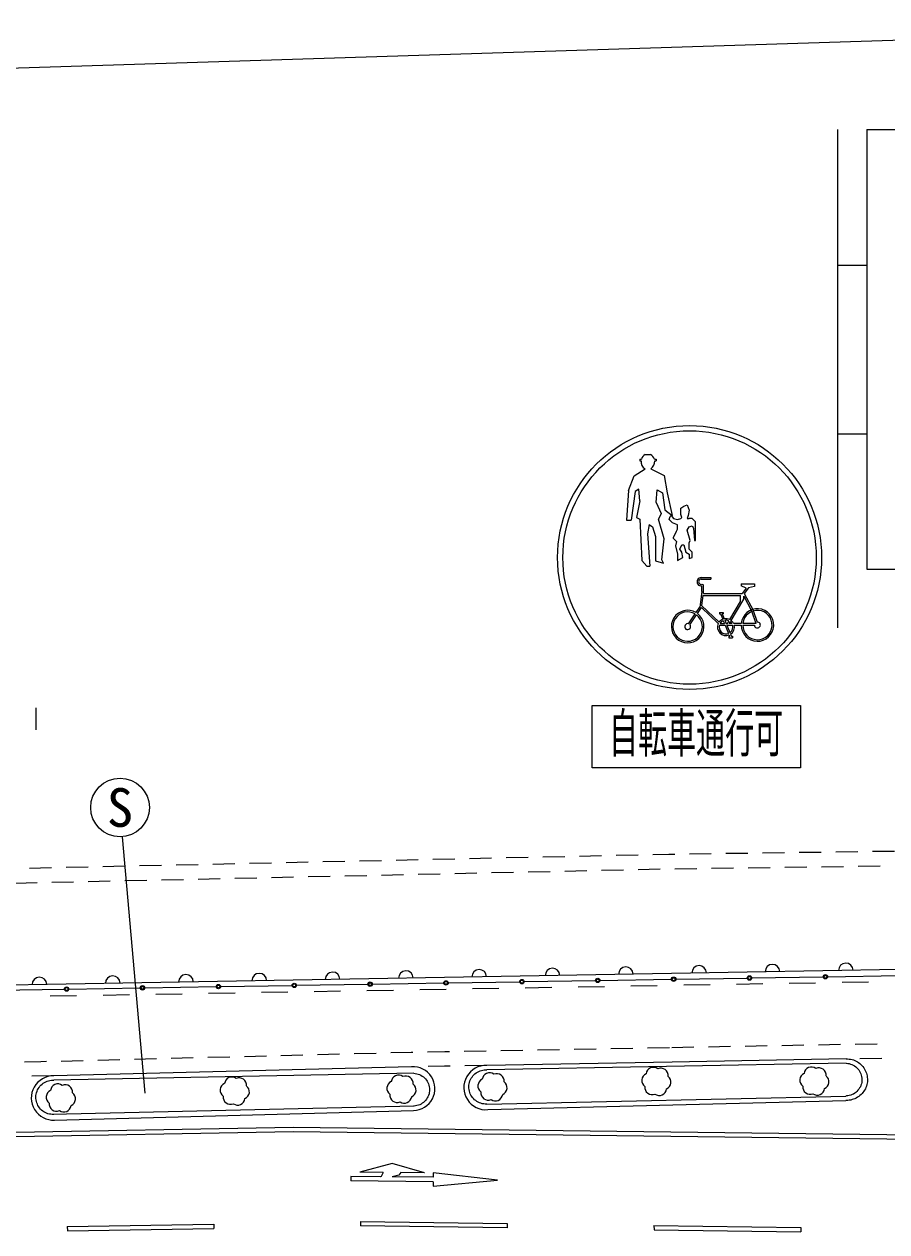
# Model space of a CAD drawing. Units: millimetres, scale not verified. Extents: x 40000 to 680000, y 20000 to 380000.
# Drawn here: x 455388 to 484801, y 273635 to 314813 of the extents above; entities that cross this region are included whole.
import ezdxf
from ezdxf.enums import TextEntityAlignment as Align

# ---------------------------------------------------------------- set-up
doc = ezdxf.new("R2010")
doc.units = ezdxf.units.MM
doc.header["$LTSCALE"] = 1000
for name, color, linetype, lineweight in [('M-BGD', 7, 'Continuous', 25), ('M-BGD-EXST', 7, 'Continuous', 25), ('M-STR-HTXT', 7, 'Continuous', 13), ('M-STR-STRC', 7, 'Continuous', 25)]:
    doc.layers.add(name, color=color, linetype=linetype, lineweight=lineweight)
doc.styles.add('ＭＳ ゴシック', font='')
doc.styles.get('ＭＳ ゴシック').set_extended_font_data('MS Gothic')

msp = doc.modelspace()

# ---------------------------------------------------------------- linework, layer by layer
at = {"layer": 'M-BGD'}
for p, q in [((485066, 286609), (484316, 286599)), ((463820, 286208), (463070, 286192)), ((465070, 286236), (464320, 286219)), ((466319, 286263), (465570, 286246)), ((467569, 286290), (466819, 286274)), ((468819, 286317), (468069, 286301)), ((470069, 286344), (469319, 286328)), ((471318, 286371), (470568, 286355)), ((472568, 286398), (471818, 286382)), ((473818, 286426), (473068, 286409)), ((475067, 286453), (474318, 286436)), ((476317, 286480), (475567, 286464)), ((477370, 286503), (476817, 286491)), ((477567, 286505), (477370, 286503)), ((478817, 286523), (478067, 286512)), ((480067, 286540), (479317, 286530)), ((481317, 286557), (480567, 286547)), ((482566, 286575), (481816, 286564)), ((483816, 286592), (483066, 286582)), ((456322, 286046), (455572, 286029)), ((457572, 286073), (456822, 286056)), ((458821, 286100), (458071, 286084)), ((460071, 286127), (459321, 286111)), ((461321, 286154), (460571, 286138)), ((462570, 286181), (461821, 286165)), ((467074, 285779), (466324, 285762)), ((468323, 285806), (467574, 285790)), ((469573, 285833), (468823, 285817)), ((470823, 285860), (470073, 285844)), ((472073, 285887), (471323, 285871)), ((473322, 285914), (472572, 285898)), ((474572, 285941), (473822, 285925)), ((475822, 285968), (475072, 285952)), ((477071, 285996), (476322, 285979)), ((478321, 286015), (477571, 286005)), ((479571, 286033), (478821, 286022)), ((480821, 286050), (480071, 286040)), ((482071, 286067), (481321, 286057)), ((483321, 286085), (482571, 286074)), ((484571, 286102), (483821, 286092)), ((455826, 285535), (455077, 285518)), ((457076, 285562), (456326, 285546)), ((458326, 285589), (457576, 285573)), ((459575, 285616), (458826, 285600)), ((460825, 285643), (460075, 285627)), ((462075, 285670), (461325, 285654)), ((463325, 285697), (462575, 285681)), ((464574, 285724), (463824, 285708)), ((465824, 285752), (465074, 285735)), ((464672, 282041), (467109, 282080)), ((467259, 282082), (469696, 282122)), ((469846, 282124), (472283, 282164)), ((472433, 282166), (474870, 282206)), ((475020, 282208), (477457, 282247)), ((477607, 282250), (480044, 282289)), ((479674, 282084), (480574, 282100)), ((480194, 282292), (482631, 282331)), ((481474, 282115), (482374, 282131)), ((482781, 282334), (485218, 282373)), ((483274, 282147), (484174, 282162)), ((454324, 281873), (456761, 281913)), ((456278, 281678), (457178, 281693)), ((456911, 281915), (459348, 281954)), ((458078, 281709), (458978, 281725)), ((459498, 281957), (461935, 281996)), ((459877, 281740), (460777, 281756)), ((461677, 281772), (462577, 281787)), ((462085, 281999), (464522, 282038)), ((463477, 281803), (464377, 281818)), ((465277, 281834), (466176, 281850)), ((467076, 281865), (467976, 281881)), ((468876, 281897), (469776, 281912)), ((470676, 281928), (471576, 281943)), ((472475, 281959), (473375, 281975)), ((474275, 281990), (475175, 282006)), ((476075, 282022), (476975, 282037)), ((477875, 282053), (478775, 282068)), ((482469, 280016), (483219, 280029)), ((483719, 280036), (484469, 280044)), ((461646, 279587), (462396, 279606)), ((462895, 279618), (463645, 279637)), ((464145, 279650), (464895, 279669)), ((465395, 279682), (466144, 279701)), ((466644, 279713), (467394, 279732)), ((467894, 279745), (468588, 279763)), ((468588, 279763), (468644, 279763)), ((469143, 279772), (469726, 279782)), ((469726, 279782), (469893, 279785)), ((470393, 279794), (471143, 279808)), ((471643, 279817), (472393, 279831)), ((472893, 279840), (473643, 279853)), ((474143, 279862), (474893, 279876)), ((475392, 279885), (476142, 279898)), ((476642, 279907), (477392, 279921)), ((477470, 279924), (478220, 279938)), ((478720, 279947), (479470, 279961)), ((479970, 279970), (480720, 279984)), ((481220, 279993), (481969, 280006)), ((455398, 279435), (455958, 279445)), ((455958, 279445), (456147, 279449)), ((468599, 279263), (456400, 278953)), ((456647, 279460), (457397, 279479)), ((457897, 279491), (458647, 279510)), ((459147, 279523), (459896, 279542)), ((460396, 279555), (461146, 279574)), ((468662, 279264), (468599, 279263)), ((469723, 279282), (469162, 279272)), ((469912, 279286), (469723, 279282)), ((471162, 279308), (470412, 279294)), ((477476, 279422), (471162, 279308)), ((483414, 279381), (471164, 279157)), ((483411, 279531), (477476, 279422)), ((484633, 279546), (483883, 279538)), ((456400, 278953), (455650, 278939)), ((456169, 278768), (456217, 278784)), ((456217, 278784), (456266, 278795)), ((456266, 278795), (456315, 278802)), ((456315, 278802), (456364, 278804)), ((456364, 278804), (456401, 278803)), ((468675, 279040), (456401, 278803)), ((468675, 279040), (468725, 279035)), ((468725, 279035), (468774, 279027)), ((468774, 279027), (468822, 279013)), ((468822, 279013), (468869, 278996)), ((468869, 278996), (468914, 278974)), ((468914, 278974), (468957, 278948)), ((468957, 278948), (468998, 278919)), ((468998, 278919), (469035, 278887)), ((469035, 278887), (469070, 278851)), ((469070, 278851), (469101, 278812)), ((469101, 278812), (469129, 278770)), ((470573, 278732), (470588, 278780)), ((470588, 278780), (470607, 278826)), ((470607, 278826), (470631, 278870)), ((470631, 278870), (470658, 278912)), ((470658, 278912), (470688, 278952)), ((470688, 278952), (470722, 278988)), ((470722, 278988), (470759, 279022)), ((470759, 279022), (470799, 279053)), ((470799, 279053), (470841, 279079)), ((470841, 279079), (470885, 279103)), ((470885, 279103), (470931, 279122)), ((470931, 279122), (470979, 279138)), ((470979, 279138), (471028, 279149)), ((471028, 279149), (471077, 279156)), ((471077, 279156), (471127, 279159)), ((471127, 279159), (471164, 279157)), ((455799, 278330), (455811, 278378)), ((455811, 278378), (455826, 278426)), ((455826, 278426), (455845, 278472)), ((455845, 278472), (455869, 278516)), ((455869, 278516), (455896, 278558)), ((455896, 278558), (455926, 278597)), ((455926, 278597), (455960, 278634)), ((455960, 278634), (455997, 278668)), ((455997, 278668), (456037, 278699)), ((456037, 278699), (456079, 278725)), ((456079, 278725), (456123, 278749)), ((456123, 278749), (456169, 278768)), ((469129, 278770), (469153, 278726)), ((469153, 278726), (469173, 278680)), ((469173, 278680), (469188, 278632)), ((469188, 278632), (469200, 278584)), ((469201, 278385), (469191, 278337)), ((469200, 278584), (469207, 278535)), ((469208, 278434), (469201, 278385)), ((469207, 278535), (469209, 278485)), ((469209, 278485), (469208, 278434)), ((470551, 278584), (470554, 278634)), ((470552, 278534), (470551, 278584)), ((470558, 278485), (470552, 278534)), ((470554, 278634), (470561, 278684)), ((470568, 278436), (470558, 278485)), ((470561, 278684), (470573, 278732)), ((470582, 278388), (470568, 278436)), ((470600, 278341), (470582, 278388)), ((455789, 278230), (455791, 278280)), ((455789, 278180), (455789, 278230)), ((455795, 278131), (455789, 278180)), ((455791, 278280), (455799, 278330)), ((455805, 278082), (455795, 278131)), ((455820, 278034), (455805, 278082)), ((455838, 277987), (455820, 278034)), ((455859, 277942), (455838, 277987)), ((468828, 277952), (468780, 277938)), ((468875, 277970), (468828, 277952)), ((468920, 277992), (468875, 277970)), ((468963, 278018), (468920, 277992)), ((469002, 278047), (468963, 278018)), ((469040, 278081), (469002, 278047)), ((469074, 278118), (469040, 278081)), ((469105, 278156), (469074, 278118)), ((469132, 278199), (469105, 278156)), ((469156, 278242), (469132, 278199)), ((469175, 278289), (469156, 278242)), ((469191, 278337), (469175, 278289)), ((470621, 278296), (470600, 278341)), ((470648, 278254), (470621, 278296)), ((470676, 278213), (470648, 278254)), ((470709, 278176), (470676, 278213)), ((470745, 278141), (470709, 278176)), ((470784, 278109), (470745, 278141)), ((470825, 278081), (470784, 278109)), ((470868, 278056), (470825, 278081)), ((470914, 278035), (470868, 278056)), ((470961, 278018), (470914, 278035)), ((471009, 278005), (470961, 278018)), ((471058, 277997), (471009, 278005)), ((471108, 277992), (471058, 277997)), ((471159, 277993), (471108, 277992)), ((471159, 277993), (483398, 278264)), ((471200, 277801), (477504, 277963)), ((477504, 277963), (483402, 278115)), ((455885, 277899), (455859, 277942)), ((455914, 277859), (455885, 277899)), ((455947, 277822), (455914, 277859)), ((455983, 277786), (455947, 277822)), ((456022, 277755), (455983, 277786)), ((456063, 277727), (456022, 277755)), ((456106, 277702), (456063, 277727)), ((456152, 277681), (456106, 277702)), ((456198, 277664), (456152, 277681)), ((456247, 277651), (456198, 277664)), ((456296, 277643), (456247, 277651)), ((456346, 277638), (456296, 277643)), ((468681, 277924), (456346, 277638)), ((456396, 277639), (456346, 277638)), ((456428, 277447), (468663, 277773)), ((468681, 277924), (468660, 277923)), ((468731, 277928), (468681, 277924)), ((468780, 277938), (468731, 277928))]:
    msp.add_line(p, q, dxfattribs=at)
for points in [[(503400, 282817), (485194, 282580), (449072, 281948)], [(483417, 279383), (483467, 279378), (483516, 279370), (483564, 279356), (483611, 279339), (483656, 279317), (483699, 279291), (483740, 279262), (483777, 279230), (483812, 279194), (483844, 279155), (483871, 279113), (483895, 279070), (483915, 279023), (483931, 278976), (483942, 278927), (483949, 278878), (483951, 278828), (483950, 278778), (483943, 278729), (483933, 278680), (483917, 278632), (483898, 278585), (483874, 278542), (483847, 278499), (483816, 278461), (483782, 278424), (483745, 278391), (483705, 278362), (483662, 278335), (483617, 278313), (483570, 278295), (483522, 278282), (483473, 278272), (483423, 278267), (483402, 278266)], [(483414, 279533), (483465, 279532), (483514, 279528), (483564, 279520), (483613, 279509), (483660, 279495), (483706, 279476), (483753, 279455), (483796, 279432), (483838, 279404), (483877, 279374), (483915, 279341), (483950, 279305), (483983, 279268), (484013, 279227), (484040, 279185), (484064, 279142), (484084, 279096), (484102, 279049), (484117, 279001), (484127, 278952), (484135, 278902), (484138, 278853), (484138, 278803), (484136, 278753), (484128, 278704), (484118, 278655), (484105, 278606), (484088, 278559), (484068, 278514), (484044, 278469), (484017, 278428), (483987, 278387), (483956, 278349), (483921, 278313), (483883, 278279), (483843, 278249), (483802, 278222), (483759, 278197), (483714, 278175), (483667, 278157), (483619, 278142), (483571, 278130), (483521, 278122), (483472, 278117), (483422, 278115), (483405, 278117)]]:
    msp.add_lwpolyline(points, dxfattribs=at)
for centre, radius in [((462010, 281998), 75), ((464597, 282039), 75), ((464597, 282039), 60), ((464597, 282039), 50), ((464597, 282039), 50), ((464597, 282039), 50), ((464597, 282039), 50), ((467184, 282081), 75), ((467184, 282081), 60), ((467184, 282081), 50), ((467184, 282081), 50), ((467184, 282081), 50), ((467184, 282081), 50), ((469771, 282123), 75), ((469771, 282123), 60), ((469771, 282123), 50), ((469771, 282123), 50), ((469771, 282123), 50), ((469771, 282123), 50), ((472358, 282165), 75), ((472358, 282165), 60), ((472358, 282165), 50), ((472358, 282165), 50), ((472358, 282165), 50), ((472358, 282165), 50), ((474945, 282207), 75), ((474945, 282207), 60), ((474945, 282207), 50), ((474945, 282207), 50), ((474945, 282207), 50), ((474945, 282207), 50), ((477532, 282249), 75), ((477532, 282249), 60), ((477532, 282249), 50), ((477532, 282249), 50), ((477532, 282249), 50), ((477532, 282249), 50), ((480119, 282290), 75), ((480119, 282290), 60), ((480119, 282290), 50), ((480119, 282290), 50), ((480119, 282290), 50), ((480119, 282290), 50), ((482706, 282332), 75), ((482706, 282332), 60), ((482706, 282332), 50), ((482706, 282332), 50), ((482706, 282332), 50), ((482706, 282332), 50), ((456836, 281914), 75), ((456836, 281914), 60), ((456836, 281914), 50), ((456836, 281914), 50), ((456836, 281914), 50), ((456836, 281914), 50), ((459423, 281956), 75), ((459423, 281956), 60), ((459423, 281956), 50), ((459423, 281956), 50), ((459423, 281956), 50), ((459423, 281956), 50), ((462010, 281998), 60), ((462010, 281998), 50), ((462010, 281998), 50), ((462010, 281998), 50), ((462010, 281998), 50)]:
    msp.add_circle(centre, radius, dxfattribs=at)
for centre, radius, start, end in [((465905, 282243), 250, 1.0023, 181.0023), ((468404, 282286), 250, 1.0023, 181.0023), ((470904, 282330), 250, 1.0023, 181.0023), ((473404, 282374), 250, 1.0023, 181.0023), ((475903, 282418), 250, 1.0023, 181.0023), ((478403, 282461), 250, 1.0023, 181.0023), ((480902, 282505), 250, 1.0023, 181.0023), ((483402, 282549), 250, 1.0023, 181.0023), ((455906, 282068), 250, 1.0023, 181.0023), ((458406, 282112), 250, 1.0023, 181.0023), ((460905, 282155), 250, 1.0023, 181.0023), ((463405, 282199), 250, 1.0023, 181.0023), ((468648, 278519), 746, 271.2015, 93.7585), ((471134, 278553), 755, 87.8461, 275.0766), ((476844, 278994), 250, 53.3868, 173.6973), ((477093, 278965), 250, 353.5421, 113.5421), ((482231, 279006), 250, 53.3868, 173.6973), ((482480, 278977), 250, 353.5421, 113.5421), ((456386, 278200), 754, 88.9462, 273.1826), ((462469, 278664), 250, 53.3868, 173.6973), ((462717, 278636), 250, 353.5421, 113.5421), ((468152, 278728), 250, 53.3868, 173.6973), ((468400, 278699), 250, 353.5421, 113.5421), ((471106, 278606), 250, 113.5532, 233.6044), ((471254, 278808), 250, 53.3868, 173.6973), ((471503, 278779), 250, 353.5421, 113.5421), ((476696, 278792), 250, 113.5532, 233.6044), ((477193, 278735), 250, 293.5532, 53.6044), ((482082, 278804), 250, 113.5532, 233.6044), ((482580, 278747), 250, 293.5532, 53.6044), ((456390, 278227), 250, 113.5532, 233.6044), ((456538, 278429), 250, 53.3868, 173.6973), ((456787, 278400), 250, 353.5421, 113.5421), ((456887, 278171), 250, 293.5532, 53.6044), ((462320, 278463), 250, 113.5532, 233.6044), ((462817, 278406), 250, 293.5532, 53.6044), ((468003, 278527), 250, 113.5532, 233.6044), ((468500, 278470), 250, 293.5532, 53.6044), ((471206, 278377), 250, 173.5421, 293.5421), ((471603, 278549), 250, 293.5532, 53.6044), ((476796, 278563), 250, 173.5421, 293.5421), ((477044, 278534), 250, 233.4797, 353.531), ((482183, 278575), 250, 173.5421, 293.5421), ((482431, 278546), 250, 233.4797, 353.531), ((456490, 277998), 250, 173.5421, 293.5421), ((462420, 278233), 250, 173.5421, 293.5421), ((462669, 278205), 250, 233.4797, 353.531), ((468103, 278297), 250, 173.5421, 293.5421), ((468352, 278269), 250, 233.4797, 353.531), ((471455, 278348), 250, 233.4797, 353.531), ((456738, 277970), 250, 233.4797, 353.531)]:
    msp.add_arc(centre, radius, start, end, dxfattribs=at)
at = {"layer": 'M-BGD-EXST'}
for p, q in [((455790, 291505), (455790, 290755)), ((459518, 278365), (458744, 287108))]:
    msp.add_line(p, q, dxfattribs=at)
msp.add_circle((458656, 288104), 1000, dxfattribs=at)
at = {"layer": 'M-STR-HTXT'}
msp.add_line((352777, 310043), (501908, 314813), dxfattribs=at)
at = {"layer": 'M-STR-STRC'}
for p, q in [((483118, 311225), (483118, 294225)), ((484118, 311225), (484118, 296225)), ((484118, 311225), (499118, 311225)), ((483118, 306600), (484118, 306600)), ((483118, 300850), (484118, 300850)), ((476377, 299978), (476377, 299924)), ((476377, 299978), (476431, 299978)), ((476377, 299924), (476420, 299924)), ((476557, 300141), (476748, 300141)), ((476874, 299978), (476940, 299978)), ((476885, 299924), (476940, 299924)), ((476940, 299978), (476940, 299924)), ((475994, 298908), (476189, 299414)), ((476189, 299414), (476556, 299648)), ((476757, 299653), (477208, 299428)), ((477208, 299428), (477315, 298838)), ((476350, 298958), (476216, 298878)), ((476377, 298556), (476350, 298958)), ((475994, 298908), (475924, 297901)), ((476216, 298878), (476080, 297901)), ((476377, 298556), (476269, 297993)), ((476940, 298502), (476967, 298932)), ((476967, 298932), (477155, 298838)), ((477155, 298838), (477235, 298248)), ((477315, 298838), (477476, 298060)), ((476940, 298502), (477101, 298127)), ((477235, 298248), (477476, 298060)), ((477774, 298312), (477882, 298383)), ((477774, 298097), (477774, 298312)), ((477882, 298383), (477989, 298419)), ((477989, 298419), (478060, 298240)), ((478060, 298240), (478025, 298062)), ((475924, 297901), (476080, 297901)), ((476269, 297993), (476377, 297939)), ((476377, 297939), (476449, 296524)), ((476699, 297751), (476645, 297430)), ((476699, 297751), (476806, 297671)), ((477101, 298127), (477020, 297939)), ((477208, 297269), (477020, 297939)), ((477381, 297919), (477417, 298026)), ((477488, 297811), (477381, 297919)), ((477417, 298026), (477453, 298062)), ((477453, 298062), (477524, 297954)), ((477667, 297740), (477488, 297811)), ((477524, 297954), (477667, 297919)), ((477667, 297919), (477774, 297954)), ((477667, 297597), (477667, 297740)), ((477810, 297990), (477774, 298097)), ((477774, 297954), (477810, 297990)), ((478025, 298062), (477989, 297954)), ((477989, 297954), (478060, 297954)), ((478168, 297954), (478060, 297954)), ((478275, 297847), (478168, 297954)), ((478275, 297203), (478275, 297847)), ((476645, 297430), (476725, 296330)), ((476806, 297671), (476913, 297349)), ((476913, 297349), (476913, 296518)), ((477524, 297311), (477631, 297525)), ((477524, 297275), (477524, 297311)), ((477631, 297525), (477667, 297597)), ((477989, 297561), (478060, 297668)), ((478096, 297203), (477989, 297561)), ((478060, 297668), (478168, 297704)), ((478168, 297704), (478204, 297632)), ((478204, 297632), (478239, 297203)), ((477128, 296544), (477208, 297269)), ((477631, 297168), (477524, 297275)), ((477631, 297168), (477596, 297025)), ((477596, 297025), (477667, 296738)), ((477739, 296917), (477810, 297060)), ((477810, 296810), (477739, 296917)), ((477810, 297060), (477882, 297060)), ((477882, 297060), (477953, 296810)), ((478060, 297132), (478096, 297203)), ((478060, 296917), (478060, 297132)), ((478168, 296810), (478060, 296917)), ((478239, 297203), (478275, 297203)), ((476449, 296524), (476618, 296330)), ((476913, 296518), (477181, 296437)), ((477181, 296437), (477128, 296544)), ((477667, 296738), (477667, 296524)), ((477667, 296524), (477846, 296631)), ((477846, 296631), (477810, 296810)), ((477953, 296810), (478060, 296738)), ((478060, 296738), (478060, 296595)), ((478060, 296595), (478168, 296631)), ((478168, 296631), (478168, 296810)), ((476618, 296330), (476725, 296330)), ((484118, 296225), (499118, 296225)), ((478474, 295945), (478798, 295945)), ((478474, 295891), (478798, 295891)), ((478489, 295714), (478547, 295691)), ((478493, 295470), (478493, 295660)), ((478547, 295399), (478547, 295691)), ((478798, 295945), (478798, 295891)), ((479833, 295727), (480284, 295727)), ((479833, 295727), (479833, 295663)), ((480005, 295577), (479833, 295663)), ((480284, 295727), (480284, 295641)), ((478493, 295470), (478422, 294934)), ((478529, 295327), (478484, 294993)), ((478529, 295327), (479816, 295327)), ((478547, 295399), (479870, 295399)), ((479816, 295131), (479816, 295327)), ((480005, 295577), (479870, 295399)), ((479924, 295307), (480192, 294809)), ((479924, 295204), (479924, 295307)), ((480087, 295596), (479936, 295397)), ((479936, 295397), (480239, 294834)), ((480284, 295641), (480087, 295596)), ((478297, 294747), (478422, 294934)), ((478342, 294717), (478479, 294923)), ((478479, 294923), (479053, 294374)), ((478484, 294993), (479081, 294422)), ((479445, 294512), (479816, 295131)), ((479491, 294483), (479924, 295204)), ((478044, 294368), (478267, 294702)), ((478088, 294337), (478312, 294672)), ((479092, 294758), (479092, 294704)), ((479092, 294758), (479221, 294758)), ((479092, 294704), (479128, 294704)), ((479128, 294704), (479205, 294521)), ((479187, 294704), (479221, 294704)), ((479187, 294704), (479257, 294537)), ((479221, 294758), (479221, 294704)), ((479226, 294471), (479263, 294380)), ((479278, 294486), (479322, 294380)), ((479366, 294380), (479417, 294466)), ((479429, 294380), (479463, 294437)), ((480192, 294809), (480335, 294380)), ((480243, 294826), (480376, 294426)), ((479092, 294326), (479286, 294326)), ((479118, 294380), (479263, 294380)), ((479286, 294326), (479406, 294038)), ((479322, 294380), (479366, 294380)), ((479344, 294326), (479539, 294326)), ((479344, 294326), (479453, 294065)), ((479513, 294380), (479429, 294380)), ((479474, 294014), (479505, 293940)), ((479837, 294380), (479575, 294380)), ((479595, 294326), (479834, 294326)), ((479888, 294326), (480287, 294326)), ((480335, 294380), (479891, 294380)), ((479411, 293940), (479411, 293886)), ((479411, 293940), (479447, 293940)), ((479411, 293886), (479539, 293886)), ((479427, 293988), (479447, 293940)), ((479505, 293940), (479539, 293940)), ((479539, 293940), (479539, 293886)), ((474757, 289455), (474757, 291586)), ((474757, 291586), (481858, 291586)), ((481858, 291586), (481858, 289455)), ((481858, 289455), (474757, 289455)), ((444558, 276853), (464556, 277203)), ((464556, 277203), (504571, 276706)), ((444560, 276703), (464556, 277053)), ((464556, 277053), (504574, 276556)), ((467936, 275960), (466833, 275671)), ((469033, 275648), (467936, 275960)), ((466531, 275524), (466530, 275374)), ((467531, 275514), (466531, 275524)), ((467633, 275663), (466833, 275671)), ((467555, 275518), (467531, 275514)), ((467633, 275663), (467555, 275518)), ((468167, 275564), (467931, 275510)), ((469331, 275495), (467931, 275510)), ((468233, 275656), (468167, 275564)), ((469033, 275648), (468233, 275656)), ((469333, 275645), (469331, 275495)), ((471530, 275396), (469333, 275645)), ((469329, 275345), (466530, 275374)), ((469328, 275195), (471530, 275396)), ((469329, 275345), (469328, 275195)), ((456858, 273815), (461858, 273902)), ((461858, 273902), (461860, 273752)), ((466858, 273990), (471859, 273921)), ((466858, 273990), (466859, 273839)), ((471861, 273771), (466859, 273839)), ((471859, 273921), (471861, 273771)), ((476861, 273853), (476863, 273703)), ((476861, 273853), (481863, 273785)), ((456858, 273815), (456861, 273665)), ((456861, 273665), (461860, 273752)), ((476863, 273703), (481865, 273635)), ((481863, 273785), (481865, 273635))]:
    msp.add_line(p, q, dxfattribs=at)
for radius in [4500, 4320]:
    msp.add_circle((478075, 296627), radius, dxfattribs=at)
for centre, radius, start, end in [((476707, 299894), 288, 174.0918, 238.6204), ((476707, 299894), 288, 121.2781, 163.1248), ((476599, 299894), 288, 16.8752, 58.7219), ((476599, 299894), 288, 303.3135, 5.9082), ((478474, 295801), 143, 90, 277.6281), ((478474, 295801), 89.2, 90, 279.5882), ((480388, 294326), 555, 180, 174.4123), ((478010, 294272), 555, 58.8725, 52.9655), ((478010, 294272), 501, 59.1492, 52.9655), ((479316, 294254), 288, 112.6199, 144.4375), ((479316, 294254), 234, 112.6199, 146.6109), ((479316, 294254), 288, 25.8083, 101.8251), ((479316, 294254), 234, 64.2924, 99.296), ((479316, 294254), 234, 32.3909, 51.0552), ((480388, 294326), 501, 180, 173.8073), ((480388, 294326), 101, 180, 96.9274), ((478010, 294272), 101, 70.5003, 39.5286), ((479316, 294254), 288, 155.4991, 292.6199), ((479316, 294254), 234, 162.2275, 292.6199), ((479316, 294254), 234, 305.9437, 17.7725), ((479316, 294254), 288, 303.4147, 14.3633)]:
    msp.add_arc(centre, radius, start, end, dxfattribs=at)

# ---------------------------------------------------------------- texts
at = {"layer": 'M-BGD-EXST', "style": 'ＭＳ ゴシック'}
msp.add_text('S', height=1320, dxfattribs=at).set_placement((458656, 288104), align=Align.MIDDLE_CENTER)
at = {"layer": 'M-STR-STRC', "style": 'ＭＳ ゴシック', "width": 0.55}
msp.add_text('自転車通行可', height=1320, dxfattribs=at).set_placement((478298, 289589), align=Align.BOTTOM_CENTER)

doc.saveas('drawing.dxf')
